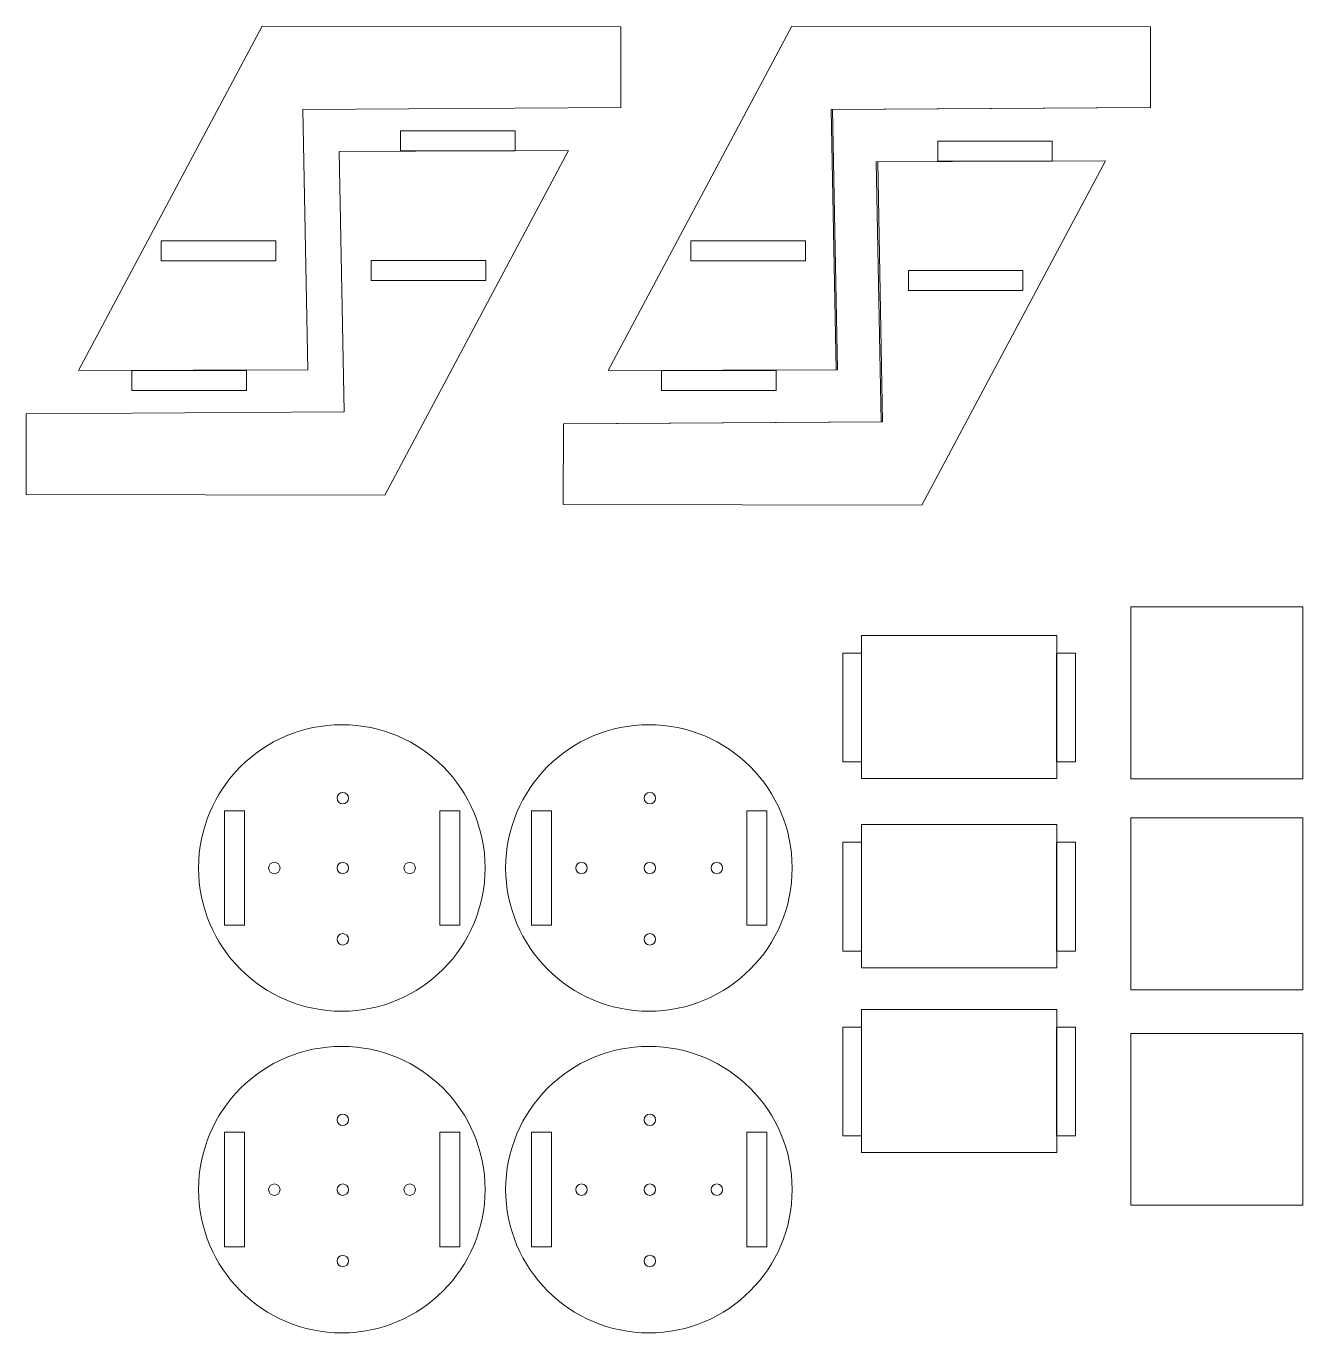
# Model space of a CAD drawing. Header units: inches. Extents: x -4.63 to 4.14, y -4.59 to 4.39.
import ezdxf

# ---------------------------------------------------------------- set-up
doc = ezdxf.new("R2010")
doc.units = ezdxf.units.IN
doc.header["$MEASUREMENT"] = 0
doc.layers.add('Layer 1', color=7, linetype='Continuous')

msp = doc.modelspace()

# ---------------------------------------------------------------- linework, layer by layer
at = {"layer": 'Layer 1', "lineweight": 18}
for points in [[(2.9599, -0.786), (4.141, -0.786), (4.141, 0.3951), (2.9599, 0.3951), (2.9599, -0.786)], [(1.1092, -0.7846), (2.4509, -0.7846), (2.4509, 0.1996), (1.1092, 0.1996), (1.1092, -0.7846)], [(0.9793, -0.6696), (1.1092, -0.6696), (1.1092, 0.078), (0.9793, 0.078), (0.9793, -0.6696)], [(2.4493, -0.6696), (2.5792, -0.6696), (2.5792, 0.078), (2.4493, 0.078), (2.4493, -0.6696)], [(2.9599, -2.236), (4.141, -2.236), (4.141, -1.0549), (2.9599, -1.0549), (2.9599, -2.236)], [(1.1092, -2.0846), (2.4509, -2.0846), (2.4509, -1.1004), (1.1092, -1.1004), (1.1092, -2.0846)], [(0.9793, -1.9696), (1.1092, -1.9696), (1.1092, -1.222), (0.9793, -1.222), (0.9793, -1.9696)], [(2.4493, -1.9696), (2.5792, -1.9696), (2.5792, -1.222), (2.4493, -1.222), (2.4493, -1.9696)], [(1.1092, -3.3546), (2.4509, -3.3546), (2.4509, -2.3704), (1.1092, -2.3704), (1.1092, -3.3546)], [(0.9793, -3.2396), (1.1092, -3.2396), (1.1092, -2.492), (0.9793, -2.492), (0.9793, -3.2396)], [(2.4493, -3.2396), (2.5792, -3.2396), (2.5792, -2.492), (2.4493, -2.492), (2.4493, -3.2396)], [(2.9599, -3.716), (4.141, -3.716), (4.141, -2.5349), (2.9599, -2.5349), (2.9599, -3.716)]]:
    msp.add_lwpolyline(points, close=True, dxfattribs=at)
for centre, major_axis in [((-2.4621, -1.3985), (0, 0.9843)), ((-0.3521, -1.3985), (0, 0.9843)), ((-2.4557, -0.9187), (0, 0.0394)), ((-0.3457, -0.9187), (0, 0.0394)), ((-2.9257, -1.3987), (0, 0.0394)), ((-2.4557, -1.3987), (0, 0.0394)), ((-1.9957, -1.3987), (0, 0.0394)), ((-0.8157, -1.3987), (0, 0.0394)), ((-0.3457, -1.3987), (0, 0.0394)), ((0.1143, -1.3987), (0, 0.0394)), ((-2.4557, -1.8887), (0, 0.0394)), ((-0.3457, -1.8887), (0, 0.0394)), ((-2.4621, -3.6085), (0, 0.9843)), ((-0.3521, -3.6085), (0, 0.9843)), ((-2.4557, -3.1287), (0, 0.0394)), ((-0.3457, -3.1287), (0, 0.0394)), ((-2.9257, -3.6087), (0, 0.0394)), ((-2.4557, -3.6087), (0, 0.0394)), ((-1.9957, -3.6087), (0, 0.0394)), ((-0.8157, -3.6087), (0, 0.0394)), ((-0.3457, -3.6087), (0, 0.0394)), ((0.1143, -3.6087), (0, 0.0394)), ((-2.4557, -4.0987), (0, 0.0394)), ((-0.3457, -4.0987), (0, 0.0394))]:
    msp.add_ellipse(centre, major_axis=major_axis, ratio=1, dxfattribs=at)
for points, knots in [([(-4.2711, 2.0186), (-4.2711, 2.0186), (-3.0098, 4.3854), (-3.0098, 4.3854), (-3.0098, 4.3854), (-0.5449, 4.3801), (-0.5449, 4.3801), (-0.5449, 4.3801), (-0.5461, 3.8258), (-0.5461, 3.8258)], [0, 0, 0, 0, 0.333333, 0.333333, 0.333333, 0.666667, 0.666667, 0.666667, 1, 1, 1, 1]), ([(-0.6311, 2.0186), (-0.6311, 2.0186), (0.6302, 4.3854), (0.6302, 4.3854), (0.6302, 4.3854), (3.0951, 4.3801), (3.0951, 4.3801), (3.0951, 4.3801), (3.0939, 3.8258), (3.0939, 3.8258)], [0, 0, 0, 0, 0.333333, 0.333333, 0.333333, 0.666667, 0.666667, 0.666667, 1, 1, 1, 1]), ([(-2.6955, 2.0244), (-2.6955, 2.0244), (-2.7289, 3.8126), (-2.7289, 3.8126), (-2.7289, 3.8126), (-0.5453, 3.8258), (-0.5453, 3.8258)], [0, 0, 0, 0, 0.5, 0.5, 0.5, 1, 1, 1, 1]), ([(0.9337, 2.0244), (0.9337, 2.0244), (0.9003, 3.8126), (0.9003, 3.8126), (0.9003, 3.8126), (3.0839, 3.8258), (3.0839, 3.8258)], [0, 0, 0, 0, 0.5, 0.5, 0.5, 1, 1, 1, 1]), ([(0.9437, 2.0244), (0.9437, 2.0244), (0.9103, 3.8126), (0.9103, 3.8126), (0.9103, 3.8126), (3.0939, 3.8258), (3.0939, 3.8258)], [0, 0, 0, 0, 0.5, 0.5, 0.5, 1, 1, 1, 1]), ([(0.9437, 2.0244), (0.9437, 2.0244), (0.9103, 3.8126), (0.9103, 3.8126), (0.9103, 3.8126), (3.0939, 3.8258), (3.0939, 3.8258)], [0, 0, 0, 0, 0.5, 0.5, 0.5, 1, 1, 1, 1]), ([(-1.2704, 3.6654), (-1.2704, 3.6654), (-1.2704, 3.5285), (-1.2704, 3.5285), (-1.2704, 3.5285), (-2.0578, 3.5285), (-2.0578, 3.5285), (-2.0578, 3.5285), (-2.0578, 3.6654), (-2.0578, 3.6654), (-2.0578, 3.6654), (-1.2704, 3.6654), (-1.2704, 3.6654)], [0, 0, 0, 0, 0.25, 0.25, 0.25, 0.5, 0.5, 0.5, 0.75, 0.75, 0.75, 1, 1, 1, 1]), ([(2.4196, 3.5954), (2.4196, 3.5954), (2.4196, 3.4585), (2.4196, 3.4585), (2.4196, 3.4585), (1.6322, 3.4585), (1.6322, 3.4585), (1.6322, 3.4585), (1.6322, 3.5954), (1.6322, 3.5954), (1.6322, 3.5954), (2.4196, 3.5954), (2.4196, 3.5954)], [0, 0, 0, 0, 0.25, 0.25, 0.25, 0.5, 0.5, 0.5, 0.75, 0.75, 0.75, 1, 1, 1, 1]), ([(-0.9049, 3.5298), (-0.9049, 3.5298), (-2.1662, 1.163), (-2.1662, 1.163), (-2.1662, 1.163), (-4.6311, 1.1682), (-4.6311, 1.1682), (-4.6311, 1.1682), (-4.6299, 1.7226), (-4.6299, 1.7226)], [0, 0, 0, 0, 0.333333, 0.333333, 0.333333, 0.666667, 0.666667, 0.666667, 1, 1, 1, 1]), ([(-2.4805, 3.5239), (-2.4805, 3.5239), (-2.4471, 1.7357), (-2.4471, 1.7357), (-2.4471, 1.7357), (-4.6307, 1.7226), (-4.6307, 1.7226)], [0, 0, 0, 0, 0.5, 0.5, 0.5, 1, 1, 1, 1]), ([(2.7851, 3.4598), (2.7851, 3.4598), (1.5238, 1.093), (1.5238, 1.093), (1.5238, 1.093), (-0.9411, 1.0982), (-0.9411, 1.0982), (-0.9411, 1.0982), (-0.9399, 1.6526), (-0.9399, 1.6526)], [0, 0, 0, 0, 0.333333, 0.333333, 0.333333, 0.666667, 0.666667, 0.666667, 1, 1, 1, 1]), ([(1.2103, 3.4539), (1.2103, 3.4539), (1.2437, 1.6657), (1.2437, 1.6657), (1.2437, 1.6657), (-0.9399, 1.6526), (-0.9399, 1.6526)], [0, 0, 0, 0, 0.5, 0.5, 0.5, 1, 1, 1, 1]), ([(1.2103, 3.4539), (1.2103, 3.4539), (1.2437, 1.6657), (1.2437, 1.6657), (1.2437, 1.6657), (-0.9399, 1.6526), (-0.9399, 1.6526)], [0, 0, 0, 0, 0.5, 0.5, 0.5, 1, 1, 1, 1]), ([(1.2203, 3.4539), (1.2203, 3.4539), (1.2537, 1.6657), (1.2537, 1.6657), (1.2537, 1.6657), (-0.9299, 1.6526), (-0.9299, 1.6526)], [0, 0, 0, 0, 0.5, 0.5, 0.5, 1, 1, 1, 1]), ([(-3.704, 2.773), (-3.704, 2.773), (-3.704, 2.9099), (-3.704, 2.9099), (-3.704, 2.9099), (-2.9166, 2.9099), (-2.9166, 2.9099), (-2.9166, 2.9099), (-2.9166, 2.773), (-2.9166, 2.773), (-2.9166, 2.773), (-3.704, 2.773), (-3.704, 2.773)], [0, 0, 0, 0, 0.25, 0.25, 0.25, 0.5, 0.5, 0.5, 0.75, 0.75, 0.75, 1, 1, 1, 1]), ([(-0.064, 2.773), (-0.064, 2.773), (-0.064, 2.9099), (-0.064, 2.9099), (-0.064, 2.9099), (0.7234, 2.9099), (0.7234, 2.9099), (0.7234, 2.9099), (0.7234, 2.773), (0.7234, 2.773), (0.7234, 2.773), (-0.064, 2.773), (-0.064, 2.773)], [0, 0, 0, 0, 0.25, 0.25, 0.25, 0.5, 0.5, 0.5, 0.75, 0.75, 0.75, 1, 1, 1, 1]), ([(-1.472, 2.7754), (-1.472, 2.7754), (-1.472, 2.6385), (-1.472, 2.6385), (-1.472, 2.6385), (-2.2594, 2.6385), (-2.2594, 2.6385), (-2.2594, 2.6385), (-2.2594, 2.7754), (-2.2594, 2.7754), (-2.2594, 2.7754), (-1.472, 2.7754), (-1.472, 2.7754)], [0, 0, 0, 0, 0.25, 0.25, 0.25, 0.5, 0.5, 0.5, 0.75, 0.75, 0.75, 1, 1, 1, 1]), ([(2.218, 2.7054), (2.218, 2.7054), (2.218, 2.5685), (2.218, 2.5685), (2.218, 2.5685), (1.4306, 2.5685), (1.4306, 2.5685), (1.4306, 2.5685), (1.4306, 2.7054), (1.4306, 2.7054), (1.4306, 2.7054), (2.218, 2.7054), (2.218, 2.7054)], [0, 0, 0, 0, 0.25, 0.25, 0.25, 0.5, 0.5, 0.5, 0.75, 0.75, 0.75, 1, 1, 1, 1]), ([(-3.9055, 1.883), (-3.9055, 1.883), (-3.9055, 2.0199), (-3.9055, 2.0199), (-3.9055, 2.0199), (-3.1181, 2.0199), (-3.1181, 2.0199), (-3.1181, 2.0199), (-3.1181, 1.883), (-3.1181, 1.883), (-3.1181, 1.883), (-3.9055, 1.883), (-3.9055, 1.883)], [0, 0, 0, 0, 0.25, 0.25, 0.25, 0.5, 0.5, 0.5, 0.75, 0.75, 0.75, 1, 1, 1, 1]), ([(-0.2655, 1.883), (-0.2655, 1.883), (-0.2655, 2.0199), (-0.2655, 2.0199), (-0.2655, 2.0199), (0.5219, 2.0199), (0.5219, 2.0199), (0.5219, 2.0199), (0.5219, 1.883), (0.5219, 1.883), (0.5219, 1.883), (-0.2655, 1.883), (-0.2655, 1.883)], [0, 0, 0, 0, 0.25, 0.25, 0.25, 0.5, 0.5, 0.5, 0.75, 0.75, 0.75, 1, 1, 1, 1]), ([(-3.2687, -1.0049), (-3.2687, -1.0049), (-3.1318, -1.0049), (-3.1318, -1.0049), (-3.1318, -1.0049), (-3.1318, -1.7923), (-3.1318, -1.7923), (-3.1318, -1.7923), (-3.2687, -1.7923), (-3.2687, -1.7923), (-3.2687, -1.7923), (-3.2687, -1.0049), (-3.2687, -1.0049)], [0, 0, 0, 0, 0.25, 0.25, 0.25, 0.5, 0.5, 0.5, 0.75, 0.75, 0.75, 1, 1, 1, 1]), ([(-1.7887, -1.0049), (-1.7887, -1.0049), (-1.6518, -1.0049), (-1.6518, -1.0049), (-1.6518, -1.0049), (-1.6518, -1.7923), (-1.6518, -1.7923), (-1.6518, -1.7923), (-1.7887, -1.7923), (-1.7887, -1.7923), (-1.7887, -1.7923), (-1.7887, -1.0049), (-1.7887, -1.0049)], [0, 0, 0, 0, 0.25, 0.25, 0.25, 0.5, 0.5, 0.5, 0.75, 0.75, 0.75, 1, 1, 1, 1]), ([(-1.1587, -1.0049), (-1.1587, -1.0049), (-1.0218, -1.0049), (-1.0218, -1.0049), (-1.0218, -1.0049), (-1.0218, -1.7923), (-1.0218, -1.7923), (-1.0218, -1.7923), (-1.1587, -1.7923), (-1.1587, -1.7923), (-1.1587, -1.7923), (-1.1587, -1.0049), (-1.1587, -1.0049)], [0, 0, 0, 0, 0.25, 0.25, 0.25, 0.5, 0.5, 0.5, 0.75, 0.75, 0.75, 1, 1, 1, 1]), ([(0.3213, -1.0049), (0.3213, -1.0049), (0.4582, -1.0049), (0.4582, -1.0049), (0.4582, -1.0049), (0.4582, -1.7923), (0.4582, -1.7923), (0.4582, -1.7923), (0.3213, -1.7923), (0.3213, -1.7923), (0.3213, -1.7923), (0.3213, -1.0049), (0.3213, -1.0049)], [0, 0, 0, 0, 0.25, 0.25, 0.25, 0.5, 0.5, 0.5, 0.75, 0.75, 0.75, 1, 1, 1, 1]), ([(-3.2687, -3.2149), (-3.2687, -3.2149), (-3.1318, -3.2149), (-3.1318, -3.2149), (-3.1318, -3.2149), (-3.1318, -4.0023), (-3.1318, -4.0023), (-3.1318, -4.0023), (-3.2687, -4.0023), (-3.2687, -4.0023), (-3.2687, -4.0023), (-3.2687, -3.2149), (-3.2687, -3.2149)], [0, 0, 0, 0, 0.25, 0.25, 0.25, 0.5, 0.5, 0.5, 0.75, 0.75, 0.75, 1, 1, 1, 1]), ([(-1.7887, -3.2149), (-1.7887, -3.2149), (-1.6518, -3.2149), (-1.6518, -3.2149), (-1.6518, -3.2149), (-1.6518, -4.0023), (-1.6518, -4.0023), (-1.6518, -4.0023), (-1.7887, -4.0023), (-1.7887, -4.0023), (-1.7887, -4.0023), (-1.7887, -3.2149), (-1.7887, -3.2149)], [0, 0, 0, 0, 0.25, 0.25, 0.25, 0.5, 0.5, 0.5, 0.75, 0.75, 0.75, 1, 1, 1, 1]), ([(-1.1587, -3.2149), (-1.1587, -3.2149), (-1.0218, -3.2149), (-1.0218, -3.2149), (-1.0218, -3.2149), (-1.0218, -4.0023), (-1.0218, -4.0023), (-1.0218, -4.0023), (-1.1587, -4.0023), (-1.1587, -4.0023), (-1.1587, -4.0023), (-1.1587, -3.2149), (-1.1587, -3.2149)], [0, 0, 0, 0, 0.25, 0.25, 0.25, 0.5, 0.5, 0.5, 0.75, 0.75, 0.75, 1, 1, 1, 1]), ([(0.3213, -3.2149), (0.3213, -3.2149), (0.4582, -3.2149), (0.4582, -3.2149), (0.4582, -3.2149), (0.4582, -4.0023), (0.4582, -4.0023), (0.4582, -4.0023), (0.3213, -4.0023), (0.3213, -4.0023), (0.3213, -4.0023), (0.3213, -3.2149), (0.3213, -3.2149)], [0, 0, 0, 0, 0.25, 0.25, 0.25, 0.5, 0.5, 0.5, 0.75, 0.75, 0.75, 1, 1, 1, 1])]:
    msp.add_open_spline(points, degree=3, knots=knots, dxfattribs=at)
for points in [[(-2.4797, 3.5239), (-2.4797, 3.5239), (-0.9049, 3.5298), (-0.9049, 3.5298)], [(1.2103, 3.4539), (1.2103, 3.4539), (2.7851, 3.4598), (2.7851, 3.4598)], [(-2.6963, 2.0244), (-2.6963, 2.0244), (-4.2711, 2.0186), (-4.2711, 2.0186)], [(0.9437, 2.0244), (0.9437, 2.0244), (-0.6311, 2.0186), (-0.6311, 2.0186)]]:
    msp.add_open_spline(points, degree=3, dxfattribs=at)

doc.saveas('drawing.dxf')
